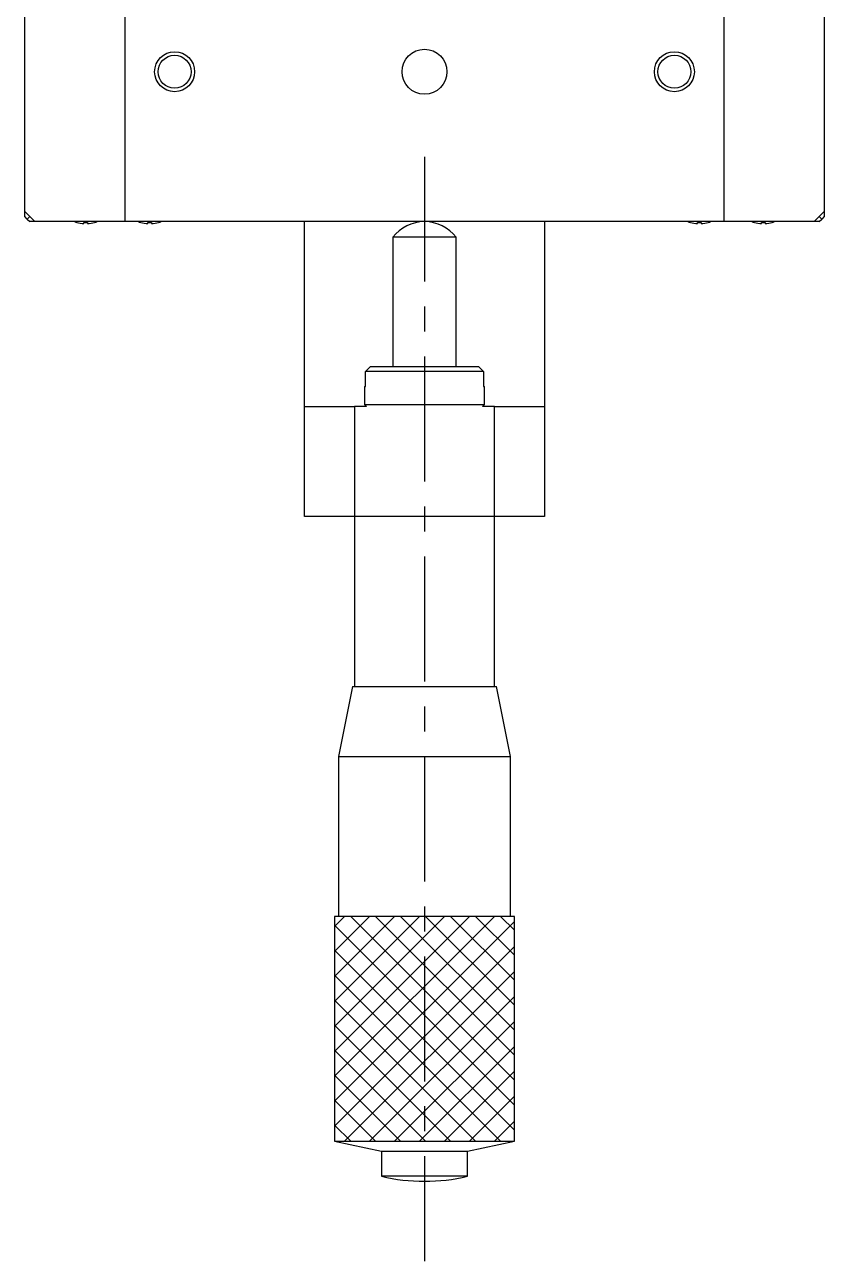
# Model space of a CAD drawing. Extents: x -524 to 387, y 9 to 736.
# Drawn here: x -176.1 to -96.1, y 491.5 to 615.2 of the extents above; entities that cross this region are included whole.
import ezdxf

# ---------------------------------------------------------------- set-up
doc = ezdxf.new("R2010")
doc.units = 0
doc.header["$LTSCALE"] = 10
doc.linetypes.add('CENTER', pattern=[2, 1.25, -0.25, 0.25, -0.25])
doc.linetypes.add('DASHED', pattern=[3.5, 2, -1.5])
doc.layers.get('0').update_dxf_attribs({"linetype": 'CONTINUOUS'})
doc.layers.add('CENTER', color=1, linetype='CENTER')

msp = doc.modelspace()

# ---------------------------------------------------------------- linework, layer by layer
at = {"color": 7, "linetype": 'CONTINUOUS'}
for p, q in [((-176.07803, 596.471593), (-176.07803, 674.244311)), ((-166.07803, 674.244311), (-166.07803, 595.471593)), ((-106.07803, 595.471593), (-106.07803, 674.244311)), ((-96.07803, 674.244311), (-96.07803, 596.471593)), ((-176.07803, 595.971593), (-176.07803, 596.471593)), ((-176.07803, 596.471593), (-175.07803, 595.471593)), ((-97.07803, 595.471593), (-96.07803, 596.471593)), ((-96.07803, 596.471593), (-96.07803, 595.971593)), ((-175.82803, 595.721593), (-176.07803, 595.971593)), ((-175.57803, 595.971593), (-175.82803, 595.721593)), ((-175.82803, 595.721593), (-175.57803, 595.471593)), ((-175.07803, 595.471593), (-175.57803, 595.471593)), ((-166.07803, 595.471593), (-175.07803, 595.471593)), ((-170.866646, 595.397449), (-170.864391, 595.402071)), ((-170.15803, 595.402071), (-169.79803, 595.402071)), ((-170.15803, 595.281734), (-170.15803, 595.402071)), ((-169.79803, 595.402071), (-169.79803, 595.281734)), ((-169.091668, 595.402071), (-169.089414, 595.397449)), ((-106.07803, 595.471593), (-166.07803, 595.471593)), ((-164.466646, 595.397449), (-164.464391, 595.402071)), ((-163.75803, 595.402071), (-163.39803, 595.402071)), ((-163.75803, 595.281734), (-163.75803, 595.402071)), ((-163.39803, 595.402071), (-163.39803, 595.281734)), ((-162.691668, 595.402071), (-162.689414, 595.397449)), ((-148.07803, 576.971593), (-148.07803, 595.471593)), ((-124.07803, 595.471593), (-124.07803, 576.971593)), ((-109.466646, 595.397449), (-109.464391, 595.402071)), ((-108.75803, 595.402071), (-108.39803, 595.402071)), ((-108.75803, 595.281734), (-108.75803, 595.402071)), ((-108.39803, 595.402071), (-108.39803, 595.281734)), ((-107.691668, 595.402071), (-107.689414, 595.397449)), ((-97.07803, 595.471593), (-106.07803, 595.471593)), ((-103.066646, 595.397449), (-103.064391, 595.402071)), ((-102.35803, 595.402071), (-101.99803, 595.402071)), ((-102.35803, 595.281734), (-102.35803, 595.402071)), ((-101.99803, 595.402071), (-101.99803, 595.281734)), ((-101.291668, 595.402071), (-101.289414, 595.397449)), ((-96.57803, 595.471593), (-97.07803, 595.471593)), ((-96.32803, 595.721593), (-96.57803, 595.971593)), ((-96.57803, 595.471593), (-96.32803, 595.721593)), ((-96.07803, 595.971593), (-96.32803, 595.721593)), ((-132.90303, 593.904413), (-139.25303, 593.904413)), ((-139.25303, 593.904413), (-139.25303, 580.971593)), ((-132.90303, 580.971593), (-132.90303, 593.904413)), ((-141.99411, 580.471593), (-141.486357, 580.971593)), ((-141.99411, 578.971593), (-141.99411, 580.471593)), ((-130.16195, 580.471593), (-141.99411, 580.471593)), ((-141.486357, 580.971593), (-130.669703, 580.971593)), ((-130.669703, 580.971593), (-130.16195, 580.471593)), ((-130.16195, 580.471593), (-130.16195, 578.971593)), ((-142.07803, 578.971593), (-141.99411, 578.971593)), ((-142.07803, 578.971593), (-142.07803, 577.171593)), ((-130.16195, 578.971593), (-130.07803, 578.971593)), ((-130.07803, 577.171593), (-130.07803, 578.971593)), ((-148.07803, 565.971593), (-148.07803, 576.971593)), ((-148.07803, 576.971593), (-143.07803, 576.971593)), ((-143.07803, 576.971593), (-143.07803, 565.971593)), ((-141.87803, 576.971593), (-143.07803, 576.971593)), ((-142.07803, 577.171593), (-130.07803, 577.171593)), ((-142.07803, 577.171593), (-141.87803, 576.971593)), ((-130.27803, 576.971593), (-130.07803, 577.171593)), ((-129.07803, 576.971593), (-130.27803, 576.971593)), ((-129.07803, 565.971593), (-129.07803, 576.971593)), ((-129.07803, 576.971593), (-124.07803, 576.971593)), ((-124.07803, 576.971593), (-124.07803, 565.971593)), ((-143.07803, 565.971593), (-148.07803, 565.971593)), ((-129.07803, 565.971593), (-143.07803, 565.971593)), ((-143.07803, 565.971593), (-143.07803, 548.971593)), ((-124.07803, 565.971593), (-129.07803, 565.971593)), ((-129.07803, 548.971593), (-129.07803, 565.971593)), ((-143.27803, 548.971593), (-144.67803, 541.971593)), ((-143.27803, 548.971593), (-136.078008, 548.971593)), ((-136.078008, 548.971593), (-128.87803, 548.971593)), ((-127.47803, 541.971593), (-128.87803, 548.971593)), ((-144.67803, 541.971593), (-136.078003, 541.971593)), ((-144.67803, 541.971593), (-144.67803, 525.971593)), ((-136.078003, 541.971593), (-127.47803, 541.971593)), ((-127.47803, 525.971593), (-127.47803, 541.971593)), ((-127.07803, 525.971593), (-145.07803, 525.971593)), ((-145.07803, 525.971593), (-145.07803, 503.471593)), ((-127.07803, 503.471593), (-127.07803, 525.971593)), ((-145.07803, 503.471593), (-127.07803, 503.471593)), ((-145.07803, 503.471593), (-140.37803, 502.471593)), ((-131.77803, 502.471593), (-127.07803, 503.471593)), ((-140.37803, 502.471593), (-131.77803, 502.471593)), ((-140.37803, 502.471593), (-140.37803, 499.971593)), ((-131.77803, 499.971593), (-131.77803, 502.471593)), ((-136.078017, 499.971593), (-140.37803, 499.971593)), ((-131.77803, 499.971593), (-136.078017, 499.971593))]:
    msp.add_line(p, q, dxfattribs=at)
at = {"color": 3, "linetype": 'CONTINUOUS'}
for p, q in [((-145.07803, 524.972348), (-144.078785, 525.971593)), ((-145.07803, 522.472348), (-141.578785, 525.971593)), ((-145.07803, 519.972348), (-139.078785, 525.971593)), ((-145.07803, 517.472348), (-136.578785, 525.971593)), ((-145.07803, 514.972348), (-134.078785, 525.971593)), ((-145.07803, 512.472348), (-131.578785, 525.971593)), ((-145.07803, 509.972348), (-129.078785, 525.971593)), ((-143.465155, 525.971593), (-127.07803, 509.584467)), ((-140.965155, 525.971593), (-127.07803, 512.084467)), ((-138.465155, 525.971593), (-127.07803, 514.584467)), ((-135.965155, 525.971593), (-127.07803, 517.084467)), ((-133.465155, 525.971593), (-127.07803, 519.584467)), ((-130.965155, 525.971593), (-127.07803, 522.084467)), ((-128.465155, 525.971593), (-127.07803, 524.584467)), ((-145.07803, 507.472348), (-127.07803, 525.472348)), ((-145.07803, 525.084467), (-127.07803, 507.084467)), ((-145.07803, 504.972348), (-127.07803, 522.972348)), ((-145.07803, 522.584467), (-127.07803, 504.584467)), ((-145.07803, 520.084467), (-128.465155, 503.471593)), ((-144.078785, 503.471593), (-127.07803, 520.472348)), ((-145.07803, 517.584467), (-130.965155, 503.471593)), ((-141.578785, 503.471593), (-127.07803, 517.972348)), ((-145.07803, 515.084467), (-133.465155, 503.471593)), ((-139.078785, 503.471593), (-127.07803, 515.472348)), ((-145.07803, 512.584467), (-135.965155, 503.471593)), ((-136.578785, 503.471593), (-127.07803, 512.972348)), ((-145.07803, 510.084467), (-138.465155, 503.471593)), ((-134.078785, 503.471593), (-127.07803, 510.472348)), ((-145.07803, 507.584467), (-140.965155, 503.471593)), ((-131.578785, 503.471593), (-127.07803, 507.972348)), ((-145.07803, 505.084467), (-143.465155, 503.471593)), ((-129.078785, 503.471593), (-127.07803, 505.472348))]:
    msp.add_line(p, q, dxfattribs=at)
at = {"color": 3, "linetype": 'DASHED'}
for p, q in [((-127.07803, 525.971593), (-145.07803, 525.971593)), ((-145.07803, 525.971593), (-145.07803, 503.471593)), ((-127.07803, 503.471593), (-127.07803, 525.971593)), ((-145.07803, 503.471593), (-127.07803, 503.471593))]:
    msp.add_line(p, q, dxfattribs=at)
at = {"color": 3, "linetype": 'CONTINUOUS'}
for centre in [(-161.07803, 610.471593), (-111.07803, 610.471593)]:
    msp.add_circle(centre, 2, dxfattribs=at)
at = {"color": 7, "linetype": 'CONTINUOUS'}
for centre, radius in [((-136.07803, 610.471593), 2.25), ((-161.07803, 610.471593), 1.65), ((-111.07803, 610.471593), 1.65)]:
    msp.add_circle(centre, radius, dxfattribs=at)
for centre, radius, start, end in [((-169.97803, 598.471593), 3.2, 249.635865, 253.877467), ((-169.97803, 598.471593), 3.194933, 253.893288, 266.770291), ((-169.97803, 598.471593), 3.194933, 273.229709, 286.106712), ((-169.97803, 598.471593), 3.2, 286.122533, 290.364135), ((-163.57803, 598.471593), 3.2, 249.635865, 253.877467), ((-163.57803, 598.471593), 3.194933, 253.893288, 266.770291), ((-163.57803, 598.471593), 3.194933, 273.229709, 286.106712), ((-163.57803, 598.471593), 3.2, 286.122533, 290.364135), ((-136.07803, 591.471436), 4, 37.462651, 142.537349), ((-108.57803, 598.471593), 3.2, 249.635865, 253.877467), ((-108.57803, 598.471593), 3.194933, 253.893288, 266.770291), ((-108.57803, 598.471593), 3.194933, 273.229709, 286.106712), ((-108.57803, 598.471593), 3.2, 286.122533, 290.364135), ((-102.17803, 598.471593), 3.2, 249.635865, 253.877467), ((-102.17803, 598.471593), 3.194933, 253.893288, 266.770291), ((-102.17803, 598.471593), 3.194933, 273.229709, 286.106712), ((-102.17803, 598.471593), 3.2, 286.122533, 290.364135), ((-136.07803, 518.211593), 18.74, 256.734971, 270), ((-136.07803, 518.211593), 18.74, 270, 283.265029)]:
    msp.add_arc(centre, radius, start, end, dxfattribs=at)
at = {"layer": 'CENTER', "color": 1, "linetype": 'CENTER'}
msp.add_line((-136.07803, 601.971593), (-136.07803, 491.471593), dxfattribs=at)

doc.saveas('drawing.dxf')
